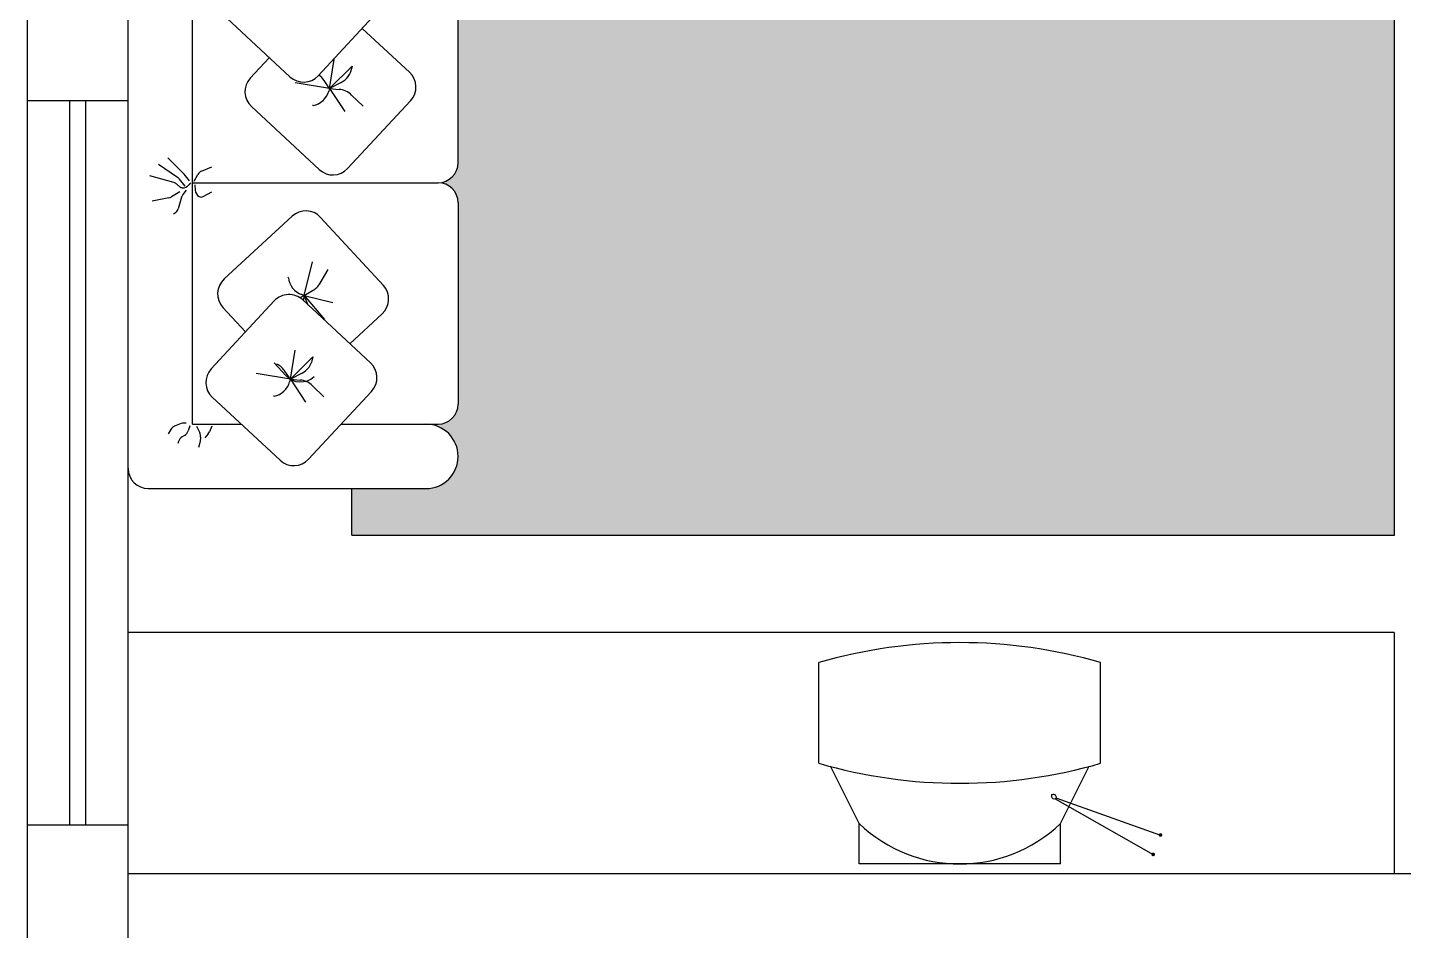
# Model space of a CAD drawing. Header units: millimetres. Extents: x 935 to 1399, y 512 to 900.
# Drawn here: x 1092.188 to 1095.607, y 855.326 to 857.57 of the extents above; entities that cross this region are included whole.
import ezdxf

# ---------------------------------------------------------------- set-up
doc = ezdxf.new("R2010")
doc.units = ezdxf.units.MM
doc.layers.add('MOBILIARIO', color=4, linetype='Continuous')

msp = doc.modelspace()

# ---------------------------------------------------------------- hatches: boundary and pattern name
at = {"linetype": 'Continuous'}
h = msp.add_hatch(dxfattribs=at)
h.set_pattern_fill('SWAMP', color=254, scale=0.05, angle=90, style=0)
h.set_pattern_definition([(90, (1144.02159, 808.49453), (0.04330127, 0.025), [0.00625, -0.04375]), (3e-14, (1144.021589, 808.497655), (0.04330127, -0.025), [0.003125, -0.08347754]), (3e-14, (1144.021589, 808.498436), (0.04330127, -0.025), [0.0025, -0.08410254]), (3e-14, (1144.021589, 808.496873), (0.04330127, -0.025), [0.0025, -0.08410254]), (30, (1144.02159, 808.499217), (0.04330127, -0.025), [0.002, -0.048]), (330, (1144.02159, 808.49609), (2e-11, -0.05), [0.002, -0.048])])
h.paths.add_polyline_path([(1095.12432, 858.21827), (1095.12432, 858.24707, 0.9926943), (1095.27791, 858.24594), (1095.58359, 858.24594), (1095.58359, 856.30747), (1092.99574, 856.30747, 0.0019246), (1092.99365, 856.30845), (1092.99365, 856.42404), (1093.17786, 856.42404, 1), (1093.17786, 856.58404), (1093.20786, 856.58404, 0.4142136), (1093.25786, 856.63404), (1093.25786, 857.13404, 0.4142136), (1093.20786, 857.18404, 0.4142136), (1093.25786, 857.23404), (1093.25786, 857.73404, 0.4142136), (1093.20786, 857.78404), (1093.17786, 857.78404, 1), (1093.17786, 857.94404), (1092.99365, 857.94404), (1092.99365, 858.24058, 0.023235), (1093.0216, 858.23837, -0.0099184), (1093.02104, 858.23945, 0.2707398), (1093.04683, 858.26723), (1093.24272, 858.26723), (1093.24272, 858.24707, 1), (1093.39632, 858.24707), (1093.39632, 858.21827, 0.4142136), (1093.44432, 858.17027), (1093.92432, 858.17027, 0.4142136), (1093.97232, 858.21827, 0.4142136), (1094.02032, 858.17027), (1094.50032, 858.17027, 0.4142136), (1094.54832, 858.21827, 0.4142136), (1094.59632, 858.17027), (1095.07632, 858.17027, 0.4142136)])

# ---------------------------------------------------------------- linework, layer by layer
at = {"color": 6}
for p, q in [((1092.18786, 848.75547), (1092.18786, 862.87187)), ((1092.43786, 852.92187), (1092.43786, 862.62187)), ((1092.18786, 848.75547), (1092.18786, 857.87187)), ((1092.43786, 855.46625), (1092.43786, 857.57187)), ((1092.43786, 855.46625), (1092.43786, 857.57187)), ((1092.18786, 857.38851), (1092.43786, 857.38851)), ((1092.18786, 857.38851), (1092.43786, 857.38851)), ((1092.18786, 855.58851), (1092.43786, 855.58851)), ((1092.18786, 855.58851), (1092.43786, 855.58851)), ((1097.07098, 855.46625), (1092.43786, 855.46625))]:
    msp.add_line(p, q, dxfattribs=at)
at = {"color": 1}
for p, q in [((1092.43786, 856.47404), (1092.43786, 857.89404)), ((1092.43786, 856.47404), (1092.43786, 857.89404)), ((1092.59786, 856.58404), (1092.59786, 857.78404)), ((1092.59786, 856.58404), (1092.59786, 857.78404)), ((1093.25786, 857.23404), (1093.25786, 857.73404)), ((1093.25786, 857.23404), (1093.25786, 857.73404)), ((1092.83977, 857.44738), (1092.67125, 857.6039)), ((1092.83977, 857.44738), (1092.67125, 857.6039)), ((1093.06696, 857.61851), (1092.91043, 857.44999)), ((1093.06696, 857.61851), (1092.91043, 857.44999)), ((1093.01978, 857.56771), (1093.13719, 857.45867)), ((1093.01978, 857.56771), (1093.13719, 857.45867)), ((1092.74148, 857.44406), (1092.78865, 857.49485)), ((1092.74148, 857.44406), (1092.78865, 857.49485)), ((1092.93802, 857.4181), (1092.9502, 857.49046)), ((1092.93802, 857.4181), (1092.9502, 857.49046)), ((1092.93802, 857.4181), (1092.99424, 857.47348)), ((1092.93802, 857.4181), (1092.99424, 857.47348)), ((1092.99424, 857.47348), (1092.99342, 857.46893)), ((1092.99424, 857.47348), (1092.99342, 857.46893)), ((1092.93802, 857.4181), (1092.85316, 857.43235)), ((1092.93802, 857.4181), (1092.85316, 857.43235)), ((1092.93802, 857.4181), (1092.9246, 857.43819)), ((1092.93802, 857.4181), (1092.9246, 857.43819)), ((1092.93802, 857.4181), (1092.93636, 857.41197)), ((1092.93802, 857.4181), (1092.93636, 857.41197)), ((1092.96734, 857.43341), (1092.93802, 857.4181)), ((1092.96734, 857.43341), (1092.93802, 857.4181)), ((1092.93802, 857.4181), (1092.96216, 857.41615)), ((1092.93802, 857.4181), (1092.97609, 857.36121)), ((1092.93802, 857.4181), (1092.96216, 857.41615)), ((1092.93802, 857.4181), (1092.97609, 857.36121)), ((1093.13979, 857.388), (1092.98327, 857.21948)), ((1093.13979, 857.388), (1092.98327, 857.21948)), ((1092.99326, 857.4019), (1093.0215, 857.37403)), ((1092.99326, 857.4019), (1093.0215, 857.37403)), ((1092.91261, 857.21687), (1092.74408, 857.3734)), ((1092.91261, 857.21687), (1092.74408, 857.3734)), ((1092.8975, 857.3759), (1092.8962, 857.37565)), ((1092.8975, 857.3759), (1092.8962, 857.37565)), ((1092.56077, 857.19729), (1092.51356, 857.22905)), ((1092.56077, 857.19729), (1092.51356, 857.22905)), ((1092.57577, 857.20701), (1092.5365, 857.24625)), ((1092.57577, 857.20701), (1092.5365, 857.24625)), ((1092.62051, 857.21322), (1092.64561, 857.22386)), ((1092.62051, 857.21322), (1092.64561, 857.22386)), ((1092.55139, 857.1844), (1092.49157, 857.20135)), ((1092.55139, 857.1844), (1092.49157, 857.20135)), ((1092.569, 857.17173), (1092.55895, 857.18034)), ((1092.569, 857.17173), (1092.55895, 857.18034)), ((1092.57951, 857.17556), (1092.56515, 857.19329)), ((1092.57951, 857.17556), (1092.56515, 857.19329)), ((1092.59003, 857.18893), (1092.57741, 857.20514)), ((1092.59003, 857.18893), (1092.57741, 857.20514)), ((1092.5929, 857.18415), (1092.58894, 857.17912)), ((1092.5929, 857.18415), (1092.58894, 857.17912)), ((1092.59786, 857.18404), (1093.20786, 857.18404)), ((1092.59786, 857.18404), (1093.20786, 857.18404)), ((1092.60164, 857.18756), (1092.61073, 857.20433)), ((1092.60164, 857.18756), (1092.61073, 857.20433)), ((1092.60355, 857.17866), (1092.60457, 857.16548)), ((1092.60355, 857.17866), (1092.60457, 857.16548)), ((1092.53911, 857.14674), (1092.49745, 857.13788)), ((1092.53911, 857.14674), (1092.49745, 857.13788)), ((1092.56627, 857.16177), (1092.54524, 857.14915)), ((1092.56627, 857.16177), (1092.54524, 857.14915)), ((1092.57088, 857.14837), (1092.56219, 857.11944)), ((1092.57088, 857.14837), (1092.56219, 857.11944)), ((1092.5718, 857.17154), (1092.569, 857.17173)), ((1092.5718, 857.17154), (1092.569, 857.17173)), ((1092.58238, 857.166), (1092.57391, 857.15445)), ((1092.58238, 857.166), (1092.57391, 857.15445)), ((1092.62431, 857.14964), (1092.64561, 857.16147)), ((1092.62431, 857.14964), (1092.64561, 857.16147)), ((1093.25786, 857.13404), (1093.25786, 856.63404)), ((1093.25786, 857.13404), (1093.25786, 856.63404)), ((1092.55552, 857.10957), (1092.55084, 857.10582)), ((1092.55552, 857.10957), (1092.55084, 857.10582)), ((1092.67633, 856.94493), (1092.84536, 857.1009)), ((1092.67633, 856.94493), (1092.84536, 857.1009)), ((1092.91602, 857.09806), (1093.07199, 856.92903)), ((1092.91602, 857.09806), (1093.07199, 856.92903)), ((1092.875, 856.9041), (1092.89575, 856.9876)), ((1092.875, 856.9041), (1092.89575, 856.9876)), ((1092.83605, 856.94775), (1092.8359, 856.94907)), ((1092.83605, 856.94775), (1092.8359, 856.94907)), ((1092.91485, 856.93447), (1092.93467, 856.96869)), ((1092.91485, 856.93447), (1092.93467, 856.96869)), ((1092.875, 856.9041), (1092.86902, 856.90622)), ((1092.875, 856.9041), (1092.86902, 856.90622)), ((1092.875, 856.9041), (1092.89606, 856.91593)), ((1092.875, 856.9041), (1092.89606, 856.91593)), ((1092.64436, 856.7217), (1092.80089, 856.89022)), ((1092.64436, 856.7217), (1092.80089, 856.89022)), ((1092.7296, 856.81347), (1092.67349, 856.87427)), ((1092.7296, 856.81347), (1092.67349, 856.87427)), ((1092.875, 856.9041), (1092.86458, 856.89824)), ((1092.875, 856.9041), (1092.86458, 856.89824)), ((1092.87155, 856.89283), (1093.04007, 856.7363)), ((1092.87155, 856.89283), (1093.04007, 856.7363)), ((1092.875, 856.9041), (1092.873, 856.89148)), ((1092.875, 856.9041), (1092.873, 856.89148)), ((1092.88527, 856.88008), (1092.875, 856.9041)), ((1092.875, 856.9041), (1092.92589, 856.84379)), ((1092.875, 856.9041), (1092.94621, 856.88638)), ((1092.88527, 856.88008), (1092.875, 856.9041)), ((1092.875, 856.9041), (1092.92589, 856.84379)), ((1092.875, 856.9041), (1092.94621, 856.88638)), ((1092.92589, 856.84379), (1092.92375, 856.84434)), ((1092.92589, 856.84379), (1092.92375, 856.84434)), ((1093.06915, 856.85837), (1092.98863, 856.78408)), ((1093.06915, 856.85837), (1092.98863, 856.78408)), ((1092.8409, 856.69573), (1092.85309, 856.7681)), ((1092.8409, 856.69573), (1092.85309, 856.7681)), ((1092.82946, 856.70524), (1092.80068, 856.73643)), ((1092.82946, 856.70524), (1092.80068, 856.73643)), ((1092.8409, 856.69573), (1092.89712, 856.75111)), ((1092.8409, 856.69573), (1092.89712, 856.75111)), ((1092.89712, 856.75111), (1092.89631, 856.74657)), ((1092.89712, 856.75111), (1092.89631, 856.74657)), ((1092.8409, 856.69573), (1092.75605, 856.70999)), ((1092.8409, 856.69573), (1092.75605, 856.70999)), ((1092.8409, 856.69573), (1092.82749, 856.71582)), ((1092.8409, 856.69573), (1092.82749, 856.71582)), ((1092.87023, 856.71104), (1092.8409, 856.69573)), ((1092.87023, 856.71104), (1092.8409, 856.69573)), ((1092.8409, 856.69573), (1092.83924, 856.68961)), ((1092.8409, 856.69573), (1092.83924, 856.68961)), ((1092.8409, 856.69573), (1092.86504, 856.69379)), ((1092.8409, 856.69573), (1092.87898, 856.63885)), ((1092.8409, 856.69573), (1092.86504, 856.69379)), ((1092.8409, 856.69573), (1092.87898, 856.63885)), ((1093.04268, 856.66564), (1092.88615, 856.49712)), ((1093.04268, 856.66564), (1092.88615, 856.49712)), ((1092.89614, 856.67954), (1092.92438, 856.65167)), ((1092.89614, 856.67954), (1092.92438, 856.65167)), ((1092.81549, 856.49451), (1092.64697, 856.65104)), ((1092.81549, 856.49451), (1092.64697, 856.65104)), ((1092.80038, 856.65353), (1092.79908, 856.65329)), ((1092.80038, 856.65353), (1092.79908, 856.65329)), ((1092.54374, 856.57089), (1092.53717, 856.56011)), ((1092.54374, 856.57089), (1092.53717, 856.56011)), ((1092.56962, 856.58554), (1092.5534, 856.57906)), ((1092.56962, 856.58554), (1092.5534, 856.57906)), ((1092.59094, 856.58017), (1092.58681, 856.56733)), ((1092.59094, 856.58017), (1092.58681, 856.56733)), ((1092.59786, 856.58404), (1092.7191, 856.58404)), ((1092.59786, 856.58404), (1092.7191, 856.58404)), ((1092.60743, 856.57874), (1092.61566, 856.5623)), ((1092.60743, 856.57874), (1092.61566, 856.5623)), ((1092.64615, 856.57945), (1092.64025, 856.56531)), ((1092.64615, 856.57945), (1092.64025, 856.56531)), ((1092.96689, 856.58404), (1093.20786, 856.58404)), ((1092.96689, 856.58404), (1093.20786, 856.58404)), ((1092.56298, 856.54089), (1092.56155, 856.53575)), ((1092.56298, 856.54089), (1092.56155, 856.53575)), ((1092.57796, 856.55624), (1092.57206, 856.55274)), ((1092.57796, 856.55624), (1092.57206, 856.55274)), ((1092.61675, 856.54076), (1092.61245, 856.52572)), ((1092.61675, 856.54076), (1092.61245, 856.52572)), ((1092.6177, 856.55161), (1092.61675, 856.54076)), ((1092.6177, 856.55161), (1092.61675, 856.54076)), ((1092.63678, 856.55977), (1092.62822, 856.55008)), ((1092.63678, 856.55977), (1092.62822, 856.55008)), ((1092.48786, 856.42404), (1093.17786, 856.42404)), ((1092.48786, 856.42404), (1093.17786, 856.42404)), ((1095.58359, 856.06625), (1092.43786, 856.06625)), ((1095.58359, 856.06625), (1095.58359, 855.46625))]:
    msp.add_line(p, q, dxfattribs=at)
at = {"color": 3}
for p, q in [((1092.29286, 855.58851), (1092.29286, 857.38851)), ((1092.29286, 855.58851), (1092.29286, 857.38851)), ((1092.33286, 855.58851), (1092.33286, 857.38851)), ((1092.33286, 855.58851), (1092.33286, 857.38851))]:
    msp.add_line(p, q, dxfattribs=at)
at = {"color": 6, "linetype": 'Continuous'}
msp.add_line((1095.58359, 856.32875), (1095.58359, 856.30747), dxfattribs=at)
at = {"color": 1, "linetype": 'Continuous'}
msp.add_line((1095.58359, 856.30747), (1092.99574, 856.30747), dxfattribs=at)
at = {"color": 1}
for points in [[(1095.27792, 858.24594), (1095.58359, 858.24594), (1095.58359, 856.30747), (1092.99365, 856.30747)], [(1092.99365, 856.30845), (1092.99365, 856.42404)], [(1092.99365, 856.30845), (1092.99365, 856.42404)]]:
    msp.add_lwpolyline(points, dxfattribs=at)
for centre, radius, start, end in [((1092.9442, 857.47773), 0.05, 297.56512, 349.86542), ((1092.9442, 857.47773), 0.05, 297.56512, 349.86542), ((1093.10316, 857.42203), 0.05, 317.11348, 47.11348), ((1093.10316, 857.42203), 0.05, 317.11348, 47.11348), ((1092.77811, 857.41004), 0.05, 137.11348, 227.11348), ((1092.77811, 857.41004), 0.05, 137.11348, 227.11348), ((1092.8738, 857.48401), 0.05, 227.11348, 317.11348), ((1092.8738, 857.48401), 0.05, 227.11348, 317.11348), ((1092.88302, 857.41042), 0.05, 33.72917, 54.97535), ((1092.88302, 857.41042), 0.05, 33.72917, 54.97535), ((1092.88809, 857.42501), 0.05, 280.8422, 344.8871), ((1092.88809, 857.42501), 0.05, 280.8422, 344.8871), ((1092.95814, 857.36631), 0.05, 45.37884, 85.38574), ((1092.95814, 857.36631), 0.05, 45.37884, 85.38574), ((1092.62831, 857.1948), 0.02, 112.97574, 151.54158), ((1092.62831, 857.1948), 0.02, 112.97574, 151.54158), ((1092.94663, 857.25351), 0.05, 227.11348, 317.11348), ((1092.94663, 857.25351), 0.05, 227.11348, 317.11348), ((1093.20786, 857.23404), 0.05, 270, 0), ((1093.20786, 857.23404), 0.05, 270, 0), ((1092.54594, 857.16515), 0.02, 49.41659, 74.17726), ((1092.54594, 857.16515), 0.02, 49.41659, 74.17726), ((1092.54961, 857.1807), 0.02, 39.00882, 56.07332), ((1092.54961, 857.1807), 0.02, 39.00882, 56.07332), ((1092.54961, 857.1807), 0.02, 39.00882, 56.07332), ((1092.54961, 857.1807), 0.02, 39.00882, 56.07332), ((1092.57322, 857.19148), 0.02, 265.91725, 321.82487), ((1092.57322, 857.19148), 0.02, 265.91725, 321.82487), ((1092.56163, 857.19286), 0.02, 37.89269, 45.01825), ((1092.56163, 857.19286), 0.02, 37.89269, 45.01825), ((1093.20786, 857.13404), 0.05, 0, 90), ((1093.20786, 857.13404), 0.05, 0, 90), ((1092.53495, 857.16631), 0.02, 282.00402, 300.94759), ((1092.53495, 857.16631), 0.02, 282.00402, 300.94759), ((1092.59003, 857.14262), 0.02, 143.72911, 163.29051), ((1092.59003, 857.14262), 0.02, 143.72911, 163.29051), ((1092.62451, 857.16701), 0.02, 184.40124, 239.64305), ((1092.62451, 857.16701), 0.02, 184.40124, 239.64305), ((1092.61945, 857.15838), 0.01, 239.64305, 299.03916), ((1092.61945, 857.15838), 0.01, 239.64305, 299.03916), ((1092.54304, 857.12519), 0.02, 308.64231, 343.29051), ((1092.54304, 857.12519), 0.02, 308.64231, 343.29051), ((1092.87927, 857.06415), 0.05, 42.69855, 132.69855), ((1092.87927, 857.06415), 0.05, 42.69855, 132.69855), ((1092.71024, 856.90818), 0.05, 132.69855, 222.69855), ((1092.71024, 856.90818), 0.05, 132.69855, 222.69855), ((1092.88573, 856.95335), 0.05, 186.42728, 250.47218), ((1092.88573, 856.95335), 0.05, 186.42728, 250.47218), ((1092.83752, 856.85619), 0.05, 47.11348, 137.11348), ((1092.83752, 856.85619), 0.05, 47.11348, 137.11348), ((1092.87158, 856.95952), 0.05, 299.31425, 329.92973), ((1092.87158, 856.95952), 0.05, 299.31425, 329.92973), ((1093.03524, 856.89512), 0.05, 312.69855, 42.69855), ((1093.03524, 856.89512), 0.05, 312.69855, 42.69855), ((1092.84709, 856.75537), 0.05, 297.56512, 349.86542), ((1092.84709, 856.75537), 0.05, 297.56512, 349.86542), ((1093.00604, 856.69967), 0.05, 317.11348, 47.11348), ((1093.00604, 856.69967), 0.05, 317.11348, 47.11348), ((1092.68099, 856.68767), 0.05, 137.11348, 227.11348), ((1092.68099, 856.68767), 0.05, 137.11348, 227.11348), ((1092.7859, 856.68806), 0.05, 33.72917, 64.34465), ((1092.7859, 856.68806), 0.05, 33.72917, 64.34465), ((1092.86621, 856.73915), 0.05, 222.69855, 312.69855), ((1092.86621, 856.73915), 0.05, 222.69855, 312.69855), ((1092.79097, 856.70264), 0.05, 280.8422, 344.8871), ((1092.79097, 856.70264), 0.05, 280.8422, 344.8871), ((1092.86102, 856.64395), 0.05, 45.37884, 85.38574), ((1092.86102, 856.64395), 0.05, 45.37884, 85.38574), ((1093.20786, 856.63404), 0.05, 270, 0), ((1093.20786, 856.63404), 0.05, 270, 0), ((1092.56082, 856.56049), 0.02, 111.7889, 148.65521), ((1092.56082, 856.56049), 0.02, 111.7889, 148.65521), ((1092.57704, 856.56697), 0.02, 74.48527, 111.7889), ((1092.57704, 856.56697), 0.02, 74.48527, 111.7889), ((1092.56777, 856.57345), 0.02, 300.63456, 342.17076), ((1092.56777, 856.57345), 0.02, 300.63456, 342.17076), ((1092.62179, 856.57301), 0.02, 318.55797, 337.36724), ((1092.62179, 856.57301), 0.02, 318.55797, 337.36724), ((1093.17786, 856.50404), 0.08, 270, 90), ((1093.17786, 856.50404), 0.08, 270, 90), ((1092.58225, 856.53554), 0.02, 120.63456, 164.46621), ((1092.58225, 856.53554), 0.02, 120.63456, 164.46621), ((1092.59777, 856.55335), 0.02, 355.02713, 26.57978), ((1092.59777, 856.55335), 0.02, 355.02713, 26.57978), ((1092.84952, 856.53114), 0.05, 227.11348, 317.11348), ((1092.84952, 856.53114), 0.05, 227.11348, 317.11348), ((1092.48786, 856.47404), 0.05, 180, 270), ((1092.48786, 856.47404), 0.05, 180, 270)]:
    msp.add_arc(centre, radius, start, end, dxfattribs=at)
at = {"layer": 'MOBILIARIO', "color": 7}
for p, q in [((1094.15442, 855.74144), (1094.15442, 855.99144)), ((1094.85442, 855.74144), (1094.85442, 855.99144)), ((1094.25442, 855.59144), (1094.18316, 855.73396)), ((1094.75442, 855.59144), (1094.82568, 855.73396)), ((1094.73236, 855.66368), (1094.73222, 855.65854)), ((1094.74149, 855.65295), (1094.98495, 855.5149)), ((1094.74321, 855.65525), (1095.00318, 855.56315)), ((1094.25442, 855.49122), (1094.25442, 855.59144)), ((1094.75442, 855.49122), (1094.75442, 855.59144)), ((1094.75442, 855.49122), (1094.25442, 855.49122))]:
    msp.add_line(p, q, dxfattribs=at)
at = {"layer": 'MOBILIARIO', "color": 7, "const_width": 0.00454}
for points in [[(1095.00474, 855.5648, 1), (1095.00163, 855.5615, 1)], [(1094.9865, 855.51655, 1), (1094.98339, 855.51324, 1)]]:
    msp.add_lwpolyline(points, format="xyb", close=True, dxfattribs=at)
at = {"layer": 'MOBILIARIO', "color": 7}
for centre, radius, start, end in [((1094.50442, 854.78596), 1.25526, 73.80986, 106.19014), ((1094.50442, 856.94692), 1.25526, 253.80986, 286.19014), ((1094.50442, 855.85315), 0.36193, 226.31092, 313.68908)]:
    msp.add_arc(centre, radius, start, end, dxfattribs=at)
msp.add_spline([(1094.73236, 855.66368), (1094.73961, 855.66385), (1094.74364, 855.658), (1094.74099, 855.65266), (1094.73677, 855.65289), (1094.73222, 855.65854)], degree=3, dxfattribs=at)

doc.saveas('drawing.dxf')
